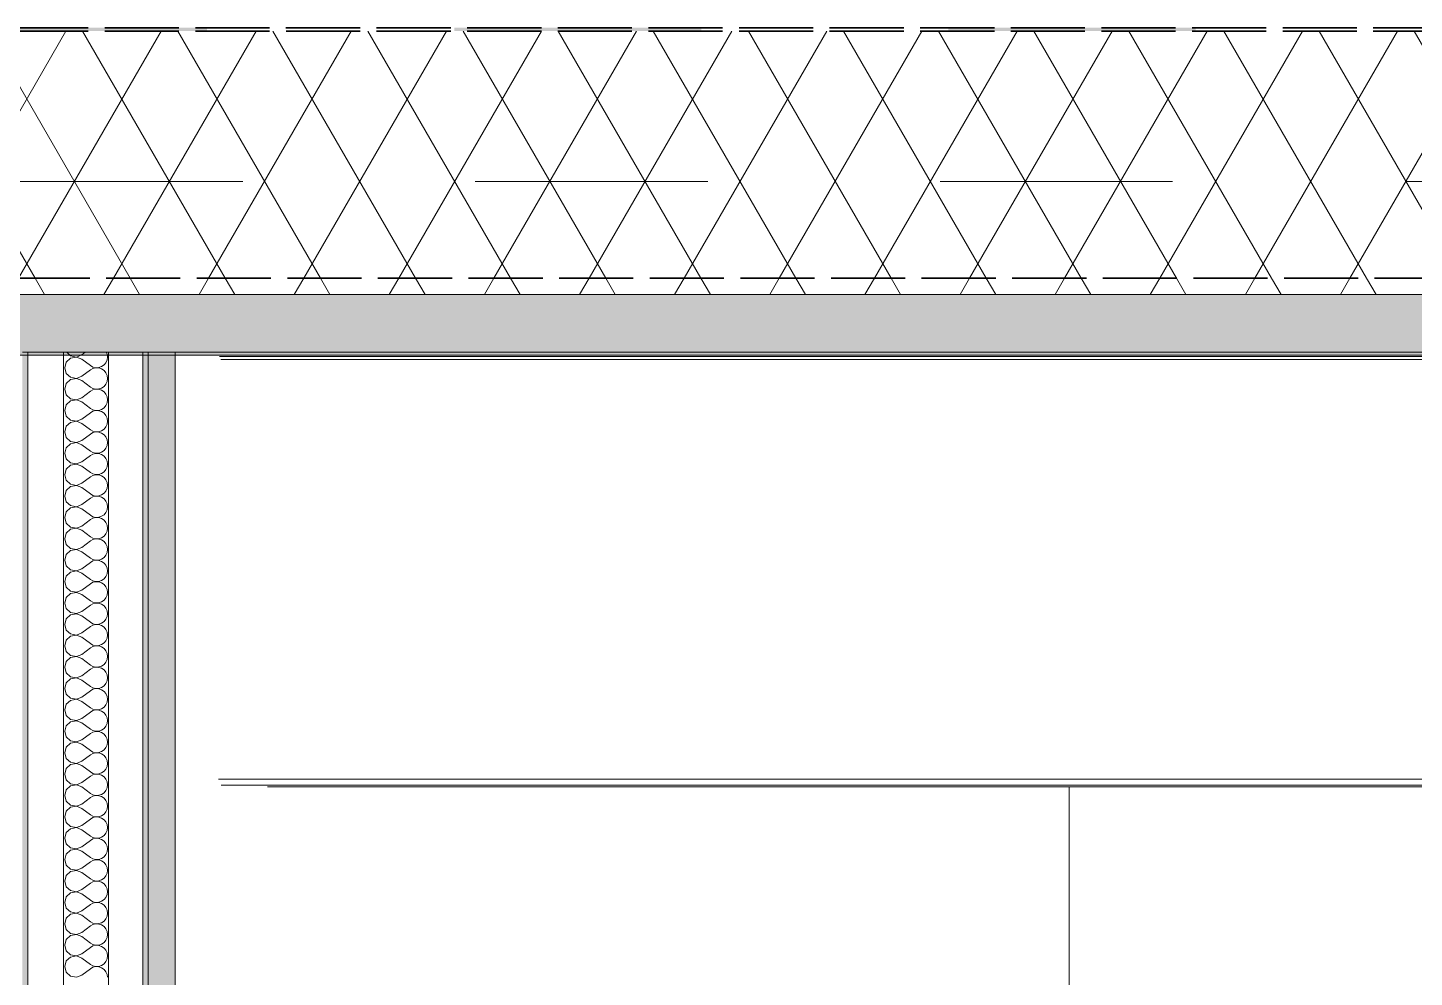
# Model space of a CAD drawing. Header units: millimetres. Extents: x -48147 to 1436659, y -488302 to 18123.
# Drawn here: x 1425406 to 1426248, y -467316 to -466740 of the extents above; entities that cross this region are included whole.
import ezdxf

# ---------------------------------------------------------------- set-up
doc = ezdxf.new("R2010")
doc.units = ezdxf.units.MM
doc.header["$MEASUREMENT"] = 0
for name, pattern in [('Dashed', [2822.222233, 1411.111116, -1411.111116]), ('Hidden Line', [55, 45, -10]), ('Wipeout_Contour', [1000, 0, -1000])]:
    doc.linetypes.add(name, pattern=pattern)
for name, color, linetype, lineweight, true_color in [('0_Pen_No__105', 7, 'Continuous', 15, 0xa6a6a6), ('New_A-20-M_Roof_Pen_No__149', 7, 'Continuous', 0, 0x2a2a2a), ('New_A-20-M_Roof_Pen_No__162', 7, 'Continuous', 0, 0xe47200), ('New_A-20-M_Roof_Pen_No__81', 7, 'Continuous', 20, 0x6a6a6a), ('New_A-25-M_Wall_Int_Pen_No__107', 7, 'Continuous', 15, 0xa6a6a6)]:
    doc.layers.add(name, color=color, linetype=linetype, lineweight=lineweight, true_color=true_color)
for name, color, linetype in [('New_A-20-M_Roof', 7, 'Continuous'), ('New_A-25-M_Wall_Int', 7, 'Continuous'), ('S-280-M_STRUCT_FRAME.IFC Import', 7, 'Continuous')]:
    doc.layers.add(name, color=color, linetype=linetype)
for name, color, linetype, lineweight in [('New_A-20-M_Roof_Pen_No__195', 7, 'Continuous', 35), ('New_A-20-M_Roof_Pen_No__4', 7, 'Continuous', 20), ('New_A-20-M_Roof_Pen_No__85', 8, 'Continuous', 20), ('New_A-25-M_Wall_Int_Pen_No__1', 7, 'Continuous', 13), ('New_A-25-M_Wall_Int_Pen_No__87', 8, 'Continuous', 20), ('S-280-M_STRUCT_FRAME.IFC Import_Pen_No__1', 7, 'Continuous', 13), ('S-280-M_STRUCT_FRAME.IFC Import_Pen_No__160', 5, 'Continuous', 200), ('S-280-M_STRUCT_FRAME.IFC Import_Pen_No__90', 8, 'Continuous', 20)]:
    doc.layers.add(name, color=color, linetype=linetype, lineweight=lineweight)
pattern_1 = [(60, (1424163.897, -483032.797), (-43.30127, 25), []), (120, (1424163.897, -483032.797), (43.30127, 25), [])]

# ---------------------------------------------------------------- blocks, each defined once
blk = doc.blocks.new('*X36', base_point=(1424163.9, -483032.8))
at = {"layer": 'New_A-25-M_Wall_Int_Pen_No__107', "linetype": 'Continuous'}
for p, q in [((1425429.5, -466936.53), (1425431.9, -466938.72)), ((1425431.9, -466938.72), (1425435.38, -466939.38)), ((1425435.38, -466939.43), (1425431.9, -466940.09)), ((1425435.38, -466939.38), (1425438.69, -466938.11)), ((1425438.69, -466940.7), (1425435.38, -466939.43)), ((1425438.69, -466938.11), (1425440.8, -466936.53)), ((1425454.03, -466937.63), (1425453.54, -466936.53)), ((1425454.27, -466939.4), (1425454.03, -466937.63)), ((1425454.03, -466941.18), (1425454.27, -466939.4)), ((1425429.28, -466942.48), (1425428.31, -466945.9)), ((1425428.31, -466945.9), (1425429.28, -466949.31)), ((1425431.9, -466940.09), (1425429.28, -466942.48)), ((1425438.69, -466940.7), (1425443.89, -466944.6)), ((1425438.69, -466951.09), (1425443.89, -466947.19)), ((1425443.89, -466944.6), (1425445.45, -466945.46)), ((1425445.45, -466946.33), (1425443.89, -466947.19)), ((1425445.45, -466945.46), (1425447.2, -466945.87)), ((1425447.2, -466945.92), (1425445.45, -466946.33)), ((1425447.2, -466945.87), (1425448.99, -466945.78)), ((1425448.99, -466946.01), (1425447.2, -466945.92)), ((1425448.99, -466945.78), (1425450.68, -466945.21)), ((1425450.68, -466946.58), (1425448.99, -466946.01)), ((1425450.68, -466945.21), (1425452.16, -466944.2)), ((1425452.16, -466947.6), (1425450.68, -466946.58)), ((1425452.16, -466944.2), (1425453.3, -466942.82)), ((1425453.3, -466948.97), (1425452.16, -466947.6)), ((1425453.3, -466942.82), (1425454.03, -466941.18)), ((1425429.28, -466955.46), (1425428.31, -466958.88)), ((1425429.28, -466949.31), (1425431.9, -466951.7)), ((1425431.9, -466953.07), (1425429.28, -466955.46)), ((1425431.9, -466951.7), (1425435.38, -466952.36)), ((1425435.38, -466952.41), (1425431.9, -466953.07)), ((1425435.38, -466952.36), (1425438.69, -466951.09)), ((1425438.69, -466953.68), (1425435.38, -466952.41)), ((1425438.69, -466953.68), (1425443.89, -466957.58)), ((1425452.16, -466957.18), (1425453.3, -466955.8)), ((1425454.03, -466950.61), (1425453.3, -466948.97)), ((1425453.3, -466955.8), (1425454.03, -466954.16)), ((1425454.27, -466952.39), (1425454.03, -466950.61)), ((1425454.03, -466954.16), (1425454.27, -466952.39)), ((1425428.31, -466958.88), (1425429.28, -466962.29)), ((1425429.28, -466962.29), (1425431.9, -466964.68)), ((1425431.9, -466964.68), (1425435.38, -466965.34)), ((1425435.38, -466965.34), (1425438.69, -466964.07)), ((1425438.69, -466964.07), (1425443.89, -466960.18)), ((1425443.89, -466957.58), (1425445.45, -466958.45)), ((1425445.45, -466959.31), (1425443.89, -466960.18)), ((1425445.45, -466958.45), (1425447.2, -466958.85)), ((1425447.2, -466958.9), (1425445.45, -466959.31)), ((1425447.2, -466958.85), (1425448.99, -466958.76)), ((1425448.99, -466958.99), (1425447.2, -466958.9)), ((1425448.99, -466958.76), (1425450.68, -466958.19)), ((1425450.68, -466959.56), (1425448.99, -466958.99)), ((1425450.68, -466958.19), (1425452.16, -466957.18)), ((1425452.16, -466960.58), (1425450.68, -466959.56)), ((1425453.3, -466961.96), (1425452.16, -466960.58)), ((1425454.03, -466963.59), (1425453.3, -466961.96)), ((1425454.27, -466965.37), (1425454.03, -466963.59)), ((1425429.28, -466968.45), (1425428.31, -466971.86)), ((1425428.31, -466971.86), (1425429.28, -466975.27)), ((1425431.9, -466966.05), (1425429.28, -466968.45)), ((1425435.38, -466965.39), (1425431.9, -466966.05)), ((1425438.69, -466966.67), (1425435.38, -466965.39)), ((1425438.69, -466966.67), (1425443.89, -466970.56)), ((1425438.69, -466977.05), (1425443.89, -466973.16)), ((1425443.89, -466970.56), (1425445.45, -466971.43)), ((1425445.45, -466972.29), (1425443.89, -466973.16)), ((1425445.45, -466971.43), (1425447.2, -466971.83)), ((1425447.2, -466971.89), (1425445.45, -466972.29)), ((1425447.2, -466971.83), (1425448.99, -466971.75)), ((1425448.99, -466971.97), (1425447.2, -466971.89)), ((1425448.99, -466971.75), (1425450.68, -466971.17)), ((1425450.68, -466972.54), (1425448.99, -466971.97)), ((1425450.68, -466971.17), (1425452.16, -466970.16)), ((1425452.16, -466973.56), (1425450.68, -466972.54)), ((1425452.16, -466970.16), (1425453.3, -466968.78)), ((1425453.3, -466968.78), (1425454.03, -466967.14)), ((1425454.03, -466967.14), (1425454.27, -466965.37)), ((1425429.28, -466981.43), (1425428.31, -466984.84)), ((1425429.28, -466975.27), (1425431.9, -466977.66)), ((1425431.9, -466979.04), (1425429.28, -466981.43)), ((1425431.9, -466977.66), (1425435.38, -466978.32)), ((1425435.38, -466978.38), (1425431.9, -466979.04)), ((1425435.38, -466978.32), (1425438.69, -466977.05)), ((1425438.69, -466979.65), (1425435.38, -466978.38)), ((1425438.69, -466979.65), (1425443.89, -466983.54)), ((1425453.3, -466974.94), (1425452.16, -466973.56)), ((1425454.03, -466976.58), (1425453.3, -466974.94)), ((1425453.3, -466981.76), (1425454.03, -466980.12)), ((1425454.27, -466978.35), (1425454.03, -466976.58)), ((1425454.03, -466980.12), (1425454.27, -466978.35)), ((1425428.31, -466984.84), (1425429.28, -466988.25)), ((1425429.28, -466988.25), (1425431.9, -466990.65)), ((1425435.38, -466991.31), (1425438.69, -466990.03)), ((1425438.69, -466990.03), (1425443.89, -466986.14)), ((1425443.89, -466983.54), (1425445.45, -466984.41)), ((1425445.45, -466985.27), (1425443.89, -466986.14)), ((1425445.45, -466984.41), (1425447.2, -466984.81)), ((1425447.2, -466984.87), (1425445.45, -466985.27)), ((1425447.2, -466984.81), (1425448.99, -466984.73)), ((1425448.99, -466984.95), (1425447.2, -466984.87)), ((1425448.99, -466984.73), (1425450.68, -466984.16)), ((1425450.68, -466985.53), (1425448.99, -466984.95)), ((1425450.68, -466984.16), (1425452.16, -466983.14)), ((1425452.16, -466986.54), (1425450.68, -466985.53)), ((1425452.16, -466983.14), (1425453.3, -466981.76)), ((1425453.3, -466987.92), (1425452.16, -466986.54)), ((1425454.03, -466989.56), (1425453.3, -466987.92)), ((1425454.27, -466991.33), (1425454.03, -466989.56)), ((1425429.28, -466994.41), (1425428.31, -466997.82)), ((1425428.31, -466997.82), (1425429.28, -467001.23)), ((1425431.9, -466992.02), (1425429.28, -466994.41)), ((1425431.9, -466990.65), (1425435.38, -466991.31)), ((1425435.38, -466991.36), (1425431.9, -466992.02)), ((1425438.69, -466992.63), (1425435.38, -466991.36)), ((1425438.69, -466992.63), (1425443.89, -466996.52)), ((1425443.89, -466996.52), (1425445.45, -466997.39)), ((1425445.45, -466998.25), (1425443.89, -466999.12)), ((1425445.45, -466997.39), (1425447.2, -466997.8)), ((1425447.2, -466997.85), (1425445.45, -466998.25)), ((1425447.2, -466997.8), (1425448.99, -466997.71)), ((1425448.99, -466997.94), (1425447.2, -466997.85)), ((1425448.99, -466997.71), (1425450.68, -466997.14)), ((1425450.68, -466998.51), (1425448.99, -466997.94)), ((1425450.68, -466997.14), (1425452.16, -466996.12)), ((1425452.16, -466999.52), (1425450.68, -466998.51)), ((1425452.16, -466996.12), (1425453.3, -466994.74)), ((1425453.3, -466994.74), (1425454.03, -466993.11)), ((1425454.03, -466993.11), (1425454.27, -466991.33)), ((1425429.28, -467001.23), (1425431.9, -467003.63)), ((1425431.9, -467005), (1425429.28, -467007.39)), ((1425431.9, -467003.63), (1425435.38, -467004.29)), ((1425435.38, -467004.34), (1425431.9, -467005)), ((1425435.38, -467004.29), (1425438.69, -467003.01)), ((1425438.69, -467005.61), (1425435.38, -467004.34)), ((1425438.69, -467003.01), (1425443.89, -466999.12)), ((1425438.69, -467005.61), (1425443.89, -467009.51)), ((1425453.3, -467000.9), (1425452.16, -466999.52)), ((1425454.03, -467002.54), (1425453.3, -467000.9)), ((1425453.3, -467007.73), (1425454.03, -467006.09)), ((1425454.27, -467004.31), (1425454.03, -467002.54)), ((1425454.03, -467006.09), (1425454.27, -467004.31)), ((1425429.28, -467007.39), (1425428.31, -467010.8)), ((1425428.31, -467010.8), (1425429.28, -467014.22)), ((1425429.28, -467014.22), (1425431.9, -467016.61)), ((1425438.69, -467016), (1425443.89, -467012.1)), ((1425443.89, -467009.51), (1425445.45, -467010.37)), ((1425445.45, -467011.24), (1425443.89, -467012.1)), ((1425445.45, -467010.37), (1425447.2, -467010.78)), ((1425447.2, -467010.83), (1425445.45, -467011.24)), ((1425447.2, -467010.78), (1425448.99, -467010.69)), ((1425448.99, -467010.92), (1425447.2, -467010.83)), ((1425448.99, -467010.69), (1425450.68, -467010.12)), ((1425450.68, -467011.49), (1425448.99, -467010.92)), ((1425450.68, -467010.12), (1425452.16, -467009.1)), ((1425452.16, -467012.5), (1425450.68, -467011.49)), ((1425452.16, -467009.1), (1425453.3, -467007.73)), ((1425453.3, -467013.88), (1425452.16, -467012.5)), ((1425454.03, -467015.52), (1425453.3, -467013.88)), ((1425429.28, -467020.37), (1425428.31, -467023.79)), ((1425431.9, -467017.98), (1425429.28, -467020.37)), ((1425431.9, -467016.61), (1425435.38, -467017.27)), ((1425435.38, -467017.32), (1425431.9, -467017.98)), ((1425435.38, -467017.27), (1425438.69, -467016)), ((1425438.69, -467018.59), (1425435.38, -467017.32)), ((1425438.69, -467018.59), (1425443.89, -467022.49)), ((1425443.89, -467022.49), (1425445.45, -467023.35)), ((1425445.45, -467023.35), (1425447.2, -467023.76)), ((1425447.2, -467023.76), (1425448.99, -467023.67)), ((1425448.99, -467023.67), (1425450.68, -467023.1)), ((1425450.68, -467023.1), (1425452.16, -467022.09)), ((1425452.16, -467022.09), (1425453.3, -467020.71)), ((1425453.3, -467020.71), (1425454.03, -467019.07)), ((1425454.27, -467017.29), (1425454.03, -467015.52)), ((1425454.03, -467019.07), (1425454.27, -467017.29)), ((1425428.31, -467023.79), (1425429.28, -467027.2)), ((1425429.28, -467027.2), (1425431.9, -467029.59)), ((1425431.9, -467030.96), (1425429.28, -467033.35)), ((1425431.9, -467029.59), (1425435.38, -467030.25)), ((1425435.38, -467030.3), (1425431.9, -467030.96)), ((1425435.38, -467030.25), (1425438.69, -467028.98)), ((1425438.69, -467031.57), (1425435.38, -467030.3)), ((1425438.69, -467028.98), (1425443.89, -467025.08)), ((1425438.69, -467031.57), (1425443.89, -467035.47)), ((1425445.45, -467024.22), (1425443.89, -467025.08)), ((1425447.2, -467023.81), (1425445.45, -467024.22)), ((1425448.99, -467023.9), (1425447.2, -467023.81)), ((1425450.68, -467024.47), (1425448.99, -467023.9)), ((1425452.16, -467025.48), (1425450.68, -467024.47)), ((1425453.3, -467026.86), (1425452.16, -467025.48)), ((1425454.03, -467028.5), (1425453.3, -467026.86)), ((1425453.3, -467033.69), (1425454.03, -467032.05)), ((1425454.27, -467030.28), (1425454.03, -467028.5)), ((1425454.03, -467032.05), (1425454.27, -467030.28)), ((1425429.28, -467033.35), (1425428.31, -467036.77)), ((1425428.31, -467036.77), (1425429.28, -467040.18)), ((1425429.28, -467040.18), (1425431.9, -467042.57)), ((1425438.69, -467041.96), (1425443.89, -467038.07)), ((1425443.89, -467035.47), (1425445.45, -467036.34)), ((1425445.45, -467037.2), (1425443.89, -467038.07)), ((1425445.45, -467036.34), (1425447.2, -467036.74)), ((1425447.2, -467036.79), (1425445.45, -467037.2)), ((1425447.2, -467036.74), (1425448.99, -467036.65)), ((1425448.99, -467036.88), (1425447.2, -467036.79)), ((1425448.99, -467036.65), (1425450.68, -467036.08)), ((1425450.68, -467037.45), (1425448.99, -467036.88)), ((1425450.68, -467036.08), (1425452.16, -467035.07)), ((1425452.16, -467038.47), (1425450.68, -467037.45)), ((1425452.16, -467035.07), (1425453.3, -467033.69)), ((1425453.3, -467039.85), (1425452.16, -467038.47)), ((1425454.03, -467041.48), (1425453.3, -467039.85)), ((1425429.28, -467046.34), (1425428.31, -467049.75)), ((1425431.9, -467043.94), (1425429.28, -467046.34)), ((1425431.9, -467042.57), (1425435.38, -467043.23)), ((1425435.38, -467043.28), (1425431.9, -467043.94)), ((1425435.38, -467043.23), (1425438.69, -467041.96)), ((1425438.69, -467044.56), (1425435.38, -467043.28)), ((1425438.69, -467044.56), (1425443.89, -467048.45)), ((1425443.89, -467048.45), (1425445.45, -467049.32)), ((1425450.68, -467049.06), (1425452.16, -467048.05)), ((1425452.16, -467048.05), (1425453.3, -467046.67)), ((1425453.3, -467046.67), (1425454.03, -467045.03)), ((1425454.27, -467043.26), (1425454.03, -467041.48)), ((1425454.03, -467045.03), (1425454.27, -467043.26)), ((1425428.31, -467049.75), (1425429.28, -467053.16)), ((1425429.28, -467053.16), (1425431.9, -467055.55)), ((1425431.9, -467056.92), (1425429.28, -467059.32)), ((1425431.9, -467055.55), (1425435.38, -467056.21)), ((1425435.38, -467056.27), (1425431.9, -467056.92)), ((1425435.38, -467056.21), (1425438.69, -467054.94)), ((1425438.69, -467057.54), (1425435.38, -467056.27)), ((1425438.69, -467054.94), (1425443.89, -467051.05)), ((1425445.45, -467050.18), (1425443.89, -467051.05)), ((1425445.45, -467049.32), (1425447.2, -467049.72)), ((1425447.2, -467049.77), (1425445.45, -467050.18)), ((1425447.2, -467049.72), (1425448.99, -467049.64)), ((1425448.99, -467049.86), (1425447.2, -467049.77)), ((1425448.99, -467049.64), (1425450.68, -467049.06)), ((1425450.68, -467050.43), (1425448.99, -467049.86)), ((1425452.16, -467051.45), (1425450.68, -467050.43)), ((1425453.3, -467052.83), (1425452.16, -467051.45)), ((1425454.03, -467054.47), (1425453.3, -467052.83)), ((1425454.27, -467056.24), (1425454.03, -467054.47)), ((1425454.03, -467058.01), (1425454.27, -467056.24)), ((1425429.28, -467059.32), (1425428.31, -467062.73)), ((1425428.31, -467062.73), (1425429.28, -467066.14)), ((1425438.69, -467057.54), (1425443.89, -467061.43)), ((1425438.69, -467067.92), (1425443.89, -467064.03)), ((1425443.89, -467061.43), (1425445.45, -467062.3)), ((1425445.45, -467063.16), (1425443.89, -467064.03)), ((1425445.45, -467062.3), (1425447.2, -467062.7)), ((1425447.2, -467062.76), (1425445.45, -467063.16)), ((1425447.2, -467062.7), (1425448.99, -467062.62)), ((1425448.99, -467062.84), (1425447.2, -467062.76)), ((1425448.99, -467062.62), (1425450.68, -467062.05)), ((1425450.68, -467063.42), (1425448.99, -467062.84)), ((1425450.68, -467062.05), (1425452.16, -467061.03)), ((1425452.16, -467064.43), (1425450.68, -467063.42)), ((1425452.16, -467061.03), (1425453.3, -467059.65)), ((1425453.3, -467065.81), (1425452.16, -467064.43)), ((1425453.3, -467059.65), (1425454.03, -467058.01)), ((1425454.03, -467067.45), (1425453.3, -467065.81)), ((1425429.28, -467072.3), (1425428.31, -467075.71)), ((1425429.28, -467066.14), (1425431.9, -467068.54)), ((1425431.9, -467069.91), (1425429.28, -467072.3)), ((1425431.9, -467068.54), (1425435.38, -467069.19)), ((1425435.38, -467069.25), (1425431.9, -467069.91)), ((1425435.38, -467069.19), (1425438.69, -467067.92)), ((1425438.69, -467070.52), (1425435.38, -467069.25)), ((1425438.69, -467070.52), (1425443.89, -467074.41)), ((1425450.68, -467075.03), (1425452.16, -467074.01)), ((1425452.16, -467074.01), (1425453.3, -467072.63)), ((1425453.3, -467072.63), (1425454.03, -467070.99)), ((1425454.27, -467069.22), (1425454.03, -467067.45)), ((1425454.03, -467070.99), (1425454.27, -467069.22)), ((1425428.31, -467075.71), (1425429.28, -467079.12)), ((1425429.28, -467079.12), (1425431.9, -467081.52)), ((1425431.9, -467081.52), (1425435.38, -467082.18)), ((1425435.38, -467082.23), (1425431.9, -467082.89)), ((1425435.38, -467082.18), (1425438.69, -467080.9)), ((1425438.69, -467083.5), (1425435.38, -467082.23)), ((1425438.69, -467080.9), (1425443.89, -467077.01)), ((1425443.89, -467074.41), (1425445.45, -467075.28)), ((1425445.45, -467076.14), (1425443.89, -467077.01)), ((1425445.45, -467075.28), (1425447.2, -467075.69)), ((1425447.2, -467075.74), (1425445.45, -467076.14)), ((1425447.2, -467075.69), (1425448.99, -467075.6)), ((1425448.99, -467075.83), (1425447.2, -467075.74)), ((1425448.99, -467075.6), (1425450.68, -467075.03)), ((1425450.68, -467076.4), (1425448.99, -467075.83)), ((1425452.16, -467077.41), (1425450.68, -467076.4)), ((1425453.3, -467078.79), (1425452.16, -467077.41)), ((1425454.03, -467080.43), (1425453.3, -467078.79)), ((1425454.27, -467082.2), (1425454.03, -467080.43)), ((1425454.03, -467083.98), (1425454.27, -467082.2)), ((1425429.28, -467085.28), (1425428.31, -467088.69)), ((1425428.31, -467088.69), (1425429.28, -467092.11)), ((1425431.9, -467082.89), (1425429.28, -467085.28)), ((1425438.69, -467083.5), (1425443.89, -467087.4)), ((1425438.69, -467093.89), (1425443.89, -467089.99)), ((1425443.89, -467087.4), (1425445.45, -467088.26)), ((1425445.45, -467089.13), (1425443.89, -467089.99)), ((1425445.45, -467088.26), (1425447.2, -467088.67)), ((1425447.2, -467088.72), (1425445.45, -467089.13)), ((1425447.2, -467088.67), (1425448.99, -467088.58)), ((1425448.99, -467088.81), (1425447.2, -467088.72)), ((1425448.99, -467088.58), (1425450.68, -467088.01)), ((1425450.68, -467089.38), (1425448.99, -467088.81)), ((1425450.68, -467088.01), (1425452.16, -467086.99)), ((1425452.16, -467090.39), (1425450.68, -467089.38)), ((1425452.16, -467086.99), (1425453.3, -467085.62)), ((1425453.3, -467091.77), (1425452.16, -467090.39)), ((1425453.3, -467085.62), (1425454.03, -467083.98)), ((1425429.28, -467098.26), (1425428.31, -467101.68)), ((1425429.28, -467092.11), (1425431.9, -467094.5)), ((1425431.9, -467095.87), (1425429.28, -467098.26)), ((1425431.9, -467094.5), (1425435.38, -467095.16)), ((1425435.38, -467095.21), (1425431.9, -467095.87)), ((1425435.38, -467095.16), (1425438.69, -467093.89)), ((1425438.69, -467096.48), (1425435.38, -467095.21)), ((1425438.69, -467096.48), (1425443.89, -467100.38)), ((1425452.16, -467099.98), (1425453.3, -467098.6)), ((1425454.03, -467093.41), (1425453.3, -467091.77)), ((1425453.3, -467098.6), (1425454.03, -467096.96)), ((1425454.27, -467095.18), (1425454.03, -467093.41)), ((1425454.03, -467096.96), (1425454.27, -467095.18)), ((1425428.31, -467101.68), (1425429.28, -467105.09)), ((1425429.28, -467105.09), (1425431.9, -467107.48)), ((1425431.9, -467107.48), (1425435.38, -467108.14)), ((1425435.38, -467108.14), (1425438.69, -467106.87)), ((1425438.69, -467106.87), (1425443.89, -467102.97)), ((1425443.89, -467100.38), (1425445.45, -467101.24)), ((1425445.45, -467102.11), (1425443.89, -467102.97)), ((1425445.45, -467101.24), (1425447.2, -467101.65)), ((1425447.2, -467101.7), (1425445.45, -467102.11)), ((1425447.2, -467101.65), (1425448.99, -467101.56)), ((1425448.99, -467101.79), (1425447.2, -467101.7)), ((1425448.99, -467101.56), (1425450.68, -467100.99)), ((1425450.68, -467102.36), (1425448.99, -467101.79)), ((1425450.68, -467100.99), (1425452.16, -467099.98)), ((1425452.16, -467103.37), (1425450.68, -467102.36)), ((1425453.3, -467104.75), (1425452.16, -467103.37)), ((1425454.03, -467106.39), (1425453.3, -467104.75)), ((1425454.27, -467108.17), (1425454.03, -467106.39)), ((1425429.28, -467111.24), (1425428.31, -467114.66)), ((1425428.31, -467114.66), (1425429.28, -467118.07)), ((1425431.9, -467108.85), (1425429.28, -467111.24)), ((1425435.38, -467108.19), (1425431.9, -467108.85)), ((1425438.69, -467109.46), (1425435.38, -467108.19)), ((1425438.69, -467109.46), (1425443.89, -467113.36)), ((1425438.69, -467119.85), (1425443.89, -467115.96)), ((1425443.89, -467113.36), (1425445.45, -467114.23)), ((1425445.45, -467115.09), (1425443.89, -467115.96)), ((1425445.45, -467114.23), (1425447.2, -467114.63)), ((1425447.2, -467114.68), (1425445.45, -467115.09)), ((1425447.2, -467114.63), (1425448.99, -467114.54)), ((1425448.99, -467114.77), (1425447.2, -467114.68)), ((1425448.99, -467114.54), (1425450.68, -467113.97)), ((1425450.68, -467115.34), (1425448.99, -467114.77)), ((1425450.68, -467113.97), (1425452.16, -467112.96)), ((1425452.16, -467116.36), (1425450.68, -467115.34)), ((1425452.16, -467112.96), (1425453.3, -467111.58)), ((1425453.3, -467117.74), (1425452.16, -467116.36)), ((1425453.3, -467111.58), (1425454.03, -467109.94)), ((1425454.03, -467109.94), (1425454.27, -467108.17)), ((1425429.28, -467124.23), (1425428.31, -467127.64)), ((1425429.28, -467118.07), (1425431.9, -467120.46)), ((1425431.9, -467121.83), (1425429.28, -467124.23)), ((1425431.9, -467120.46), (1425435.38, -467121.12)), ((1425435.38, -467121.17), (1425431.9, -467121.83)), ((1425435.38, -467121.12), (1425438.69, -467119.85)), ((1425438.69, -467122.45), (1425435.38, -467121.17)), ((1425438.69, -467122.45), (1425443.89, -467126.34)), ((1425452.16, -467125.94), (1425453.3, -467124.56)), ((1425454.03, -467119.37), (1425453.3, -467117.74)), ((1425453.3, -467124.56), (1425454.03, -467122.92)), ((1425454.27, -467121.15), (1425454.03, -467119.37)), ((1425454.03, -467122.92), (1425454.27, -467121.15)), ((1425428.31, -467127.64), (1425429.28, -467131.05)), ((1425429.28, -467131.05), (1425431.9, -467133.44)), ((1425435.38, -467134.1), (1425438.69, -467132.83)), ((1425438.69, -467132.83), (1425443.89, -467128.94)), ((1425443.89, -467126.34), (1425445.45, -467127.21)), ((1425445.45, -467128.07), (1425443.89, -467128.94)), ((1425445.45, -467127.21), (1425447.2, -467127.61)), ((1425447.2, -467127.66), (1425445.45, -467128.07)), ((1425447.2, -467127.61), (1425448.99, -467127.53)), ((1425448.99, -467127.75), (1425447.2, -467127.66)), ((1425448.99, -467127.53), (1425450.68, -467126.95)), ((1425450.68, -467128.32), (1425448.99, -467127.75)), ((1425450.68, -467126.95), (1425452.16, -467125.94)), ((1425452.16, -467129.34), (1425450.68, -467128.32)), ((1425453.3, -467130.72), (1425452.16, -467129.34)), ((1425454.03, -467132.36), (1425453.3, -467130.72)), ((1425454.27, -467134.13), (1425454.03, -467132.36)), ((1425429.28, -467137.21), (1425428.31, -467140.62)), ((1425428.31, -467140.62), (1425429.28, -467144.03)), ((1425431.9, -467134.81), (1425429.28, -467137.21)), ((1425431.9, -467133.44), (1425435.38, -467134.1)), ((1425435.38, -467134.16), (1425431.9, -467134.81)), ((1425438.69, -467135.43), (1425435.38, -467134.16)), ((1425438.69, -467135.43), (1425443.89, -467139.32)), ((1425443.89, -467139.32), (1425445.45, -467140.19)), ((1425445.45, -467141.05), (1425443.89, -467141.92)), ((1425445.45, -467140.19), (1425447.2, -467140.59)), ((1425447.2, -467140.65), (1425445.45, -467141.05)), ((1425447.2, -467140.59), (1425448.99, -467140.51)), ((1425448.99, -467140.73), (1425447.2, -467140.65)), ((1425448.99, -467140.51), (1425450.68, -467139.93)), ((1425450.68, -467141.31), (1425448.99, -467140.73)), ((1425450.68, -467139.93), (1425452.16, -467138.92)), ((1425452.16, -467142.32), (1425450.68, -467141.31)), ((1425452.16, -467138.92), (1425453.3, -467137.54)), ((1425453.3, -467137.54), (1425454.03, -467135.9)), ((1425454.03, -467135.9), (1425454.27, -467134.13)), ((1425429.28, -467144.03), (1425431.9, -467146.43)), ((1425431.9, -467147.8), (1425429.28, -467150.19)), ((1425431.9, -467146.43), (1425435.38, -467147.08)), ((1425435.38, -467147.14), (1425431.9, -467147.8)), ((1425435.38, -467147.08), (1425438.69, -467145.81)), ((1425438.69, -467148.41), (1425435.38, -467147.14)), ((1425438.69, -467145.81), (1425443.89, -467141.92)), ((1425438.69, -467148.41), (1425443.89, -467152.3)), ((1425453.3, -467143.7), (1425452.16, -467142.32)), ((1425454.03, -467145.34), (1425453.3, -467143.7)), ((1425453.3, -467150.52), (1425454.03, -467148.88)), ((1425454.27, -467147.11), (1425454.03, -467145.34)), ((1425454.03, -467148.88), (1425454.27, -467147.11)), ((1425429.28, -467150.19), (1425428.31, -467153.6)), ((1425428.31, -467153.6), (1425429.28, -467157.01)), ((1425429.28, -467157.01), (1425431.9, -467159.41)), ((1425438.69, -467158.79), (1425443.89, -467154.9)), ((1425443.89, -467152.3), (1425445.45, -467153.17)), ((1425445.45, -467154.03), (1425443.89, -467154.9)), ((1425445.45, -467153.17), (1425447.2, -467153.58)), ((1425447.2, -467153.63), (1425445.45, -467154.03)), ((1425447.2, -467153.58), (1425448.99, -467153.49)), ((1425448.99, -467153.71), (1425447.2, -467153.63)), ((1425448.99, -467153.49), (1425450.68, -467152.92)), ((1425450.68, -467154.29), (1425448.99, -467153.71)), ((1425450.68, -467152.92), (1425452.16, -467151.9)), ((1425452.16, -467155.3), (1425450.68, -467154.29)), ((1425452.16, -467151.9), (1425453.3, -467150.52)), ((1425453.3, -467156.68), (1425452.16, -467155.3)), ((1425454.03, -467158.32), (1425453.3, -467156.68)), ((1425454.27, -467160.09), (1425454.03, -467158.32)), ((1425429.28, -467163.17), (1425428.31, -467166.58)), ((1425428.31, -467166.58), (1425429.28, -467170)), ((1425431.9, -467160.78), (1425429.28, -467163.17)), ((1425431.9, -467159.41), (1425435.38, -467160.07)), ((1425435.38, -467160.12), (1425431.9, -467160.78)), ((1425435.38, -467160.07), (1425438.69, -467158.79)), ((1425438.69, -467161.39), (1425435.38, -467160.12)), ((1425438.69, -467161.39), (1425443.89, -467165.29)), ((1425443.89, -467165.29), (1425445.45, -467166.15)), ((1425445.45, -467166.15), (1425447.2, -467166.56)), ((1425447.2, -467166.61), (1425445.45, -467167.02)), ((1425447.2, -467166.56), (1425448.99, -467166.47)), ((1425448.99, -467166.7), (1425447.2, -467166.61)), ((1425448.99, -467166.47), (1425450.68, -467165.9)), ((1425450.68, -467167.27), (1425448.99, -467166.7)), ((1425450.68, -467165.9), (1425452.16, -467164.88)), ((1425452.16, -467164.88), (1425453.3, -467163.51)), ((1425453.3, -467163.51), (1425454.03, -467161.87)), ((1425454.03, -467161.87), (1425454.27, -467160.09)), ((1425429.28, -467170), (1425431.9, -467172.39)), ((1425431.9, -467173.76), (1425429.28, -467176.15)), ((1425431.9, -467172.39), (1425435.38, -467173.05)), ((1425435.38, -467173.1), (1425431.9, -467173.76)), ((1425435.38, -467173.05), (1425438.69, -467171.78)), ((1425438.69, -467174.37), (1425435.38, -467173.1)), ((1425438.69, -467171.78), (1425443.89, -467167.88)), ((1425438.69, -467174.37), (1425443.89, -467178.27)), ((1425445.45, -467167.02), (1425443.89, -467167.88)), ((1425452.16, -467168.28), (1425450.68, -467167.27)), ((1425453.3, -467169.66), (1425452.16, -467168.28)), ((1425454.03, -467171.3), (1425453.3, -467169.66)), ((1425453.3, -467176.49), (1425454.03, -467174.85)), ((1425454.27, -467173.07), (1425454.03, -467171.3)), ((1425454.03, -467174.85), (1425454.27, -467173.07)), ((1425429.28, -467176.15), (1425428.31, -467179.57)), ((1425428.31, -467179.57), (1425429.28, -467182.98)), ((1425429.28, -467182.98), (1425431.9, -467185.37)), ((1425438.69, -467184.76), (1425443.89, -467180.86)), ((1425443.89, -467178.27), (1425445.45, -467179.13)), ((1425445.45, -467180), (1425443.89, -467180.86)), ((1425445.45, -467179.13), (1425447.2, -467179.54)), ((1425447.2, -467179.59), (1425445.45, -467180)), ((1425447.2, -467179.54), (1425448.99, -467179.45)), ((1425448.99, -467179.68), (1425447.2, -467179.59)), ((1425448.99, -467179.45), (1425450.68, -467178.88)), ((1425450.68, -467180.25), (1425448.99, -467179.68)), ((1425450.68, -467178.88), (1425452.16, -467177.87)), ((1425452.16, -467181.26), (1425450.68, -467180.25)), ((1425452.16, -467177.87), (1425453.3, -467176.49)), ((1425453.3, -467182.64), (1425452.16, -467181.26)), ((1425454.03, -467184.28), (1425453.3, -467182.64)), ((1425429.28, -467189.13), (1425428.31, -467192.55)), ((1425431.9, -467186.74), (1425429.28, -467189.13)), ((1425431.9, -467185.37), (1425435.38, -467186.03)), ((1425435.38, -467186.08), (1425431.9, -467186.74)), ((1425435.38, -467186.03), (1425438.69, -467184.76)), ((1425438.69, -467187.35), (1425435.38, -467186.08)), ((1425438.69, -467187.35), (1425443.89, -467191.25)), ((1425443.89, -467191.25), (1425445.45, -467192.12)), ((1425448.99, -467192.43), (1425450.68, -467191.86)), ((1425450.68, -467191.86), (1425452.16, -467190.85)), ((1425452.16, -467190.85), (1425453.3, -467189.47)), ((1425453.3, -467189.47), (1425454.03, -467187.83)), ((1425454.27, -467186.06), (1425454.03, -467184.28)), ((1425454.03, -467187.83), (1425454.27, -467186.06)), ((1425428.31, -467192.55), (1425429.28, -467195.96)), ((1425429.28, -467195.96), (1425431.9, -467198.35)), ((1425431.9, -467199.72), (1425429.28, -467202.12)), ((1425431.9, -467198.35), (1425435.38, -467199.01)), ((1425435.38, -467199.06), (1425431.9, -467199.72)), ((1425435.38, -467199.01), (1425438.69, -467197.74)), ((1425438.69, -467200.34), (1425435.38, -467199.06)), ((1425438.69, -467197.74), (1425443.89, -467193.84)), ((1425438.69, -467200.34), (1425443.89, -467204.23)), ((1425445.45, -467192.98), (1425443.89, -467193.84)), ((1425445.45, -467192.12), (1425447.2, -467192.52)), ((1425447.2, -467192.57), (1425445.45, -467192.98)), ((1425447.2, -467192.52), (1425448.99, -467192.43)), ((1425448.99, -467192.66), (1425447.2, -467192.57)), ((1425450.68, -467193.23), (1425448.99, -467192.66)), ((1425452.16, -467194.25), (1425450.68, -467193.23)), ((1425453.3, -467195.63), (1425452.16, -467194.25)), ((1425454.03, -467197.26), (1425453.3, -467195.63)), ((1425454.27, -467199.04), (1425454.03, -467197.26)), ((1425454.03, -467200.81), (1425454.27, -467199.04)), ((1425429.28, -467202.12), (1425428.31, -467205.53)), ((1425428.31, -467205.53), (1425429.28, -467208.94)), ((1425429.28, -467208.94), (1425431.9, -467211.33)), ((1425438.69, -467210.72), (1425443.89, -467206.83)), ((1425443.89, -467204.23), (1425445.45, -467205.1)), ((1425445.45, -467205.96), (1425443.89, -467206.83)), ((1425445.45, -467205.1), (1425447.2, -467205.5)), ((1425447.2, -467205.55), (1425445.45, -467205.96)), ((1425447.2, -467205.5), (1425448.99, -467205.42)), ((1425448.99, -467205.64), (1425447.2, -467205.55)), ((1425448.99, -467205.42), (1425450.68, -467204.84)), ((1425450.68, -467206.21), (1425448.99, -467205.64)), ((1425450.68, -467204.84), (1425452.16, -467203.83)), ((1425452.16, -467207.23), (1425450.68, -467206.21)), ((1425452.16, -467203.83), (1425453.3, -467202.45)), ((1425453.3, -467208.61), (1425452.16, -467207.23)), ((1425453.3, -467202.45), (1425454.03, -467200.81)), ((1425454.03, -467210.25), (1425453.3, -467208.61)), ((1425429.28, -467215.1), (1425428.31, -467218.51)), ((1425431.9, -467212.7), (1425429.28, -467215.1)), ((1425431.9, -467211.33), (1425435.38, -467211.99)), ((1425435.38, -467212.05), (1425431.9, -467212.7)), ((1425435.38, -467211.99), (1425438.69, -467210.72)), ((1425438.69, -467213.32), (1425435.38, -467212.05)), ((1425438.69, -467213.32), (1425443.89, -467217.21)), ((1425443.89, -467217.21), (1425445.45, -467218.08)), ((1425450.68, -467217.82), (1425452.16, -467216.81)), ((1425452.16, -467216.81), (1425453.3, -467215.43)), ((1425453.3, -467215.43), (1425454.03, -467213.79)), ((1425454.27, -467212.02), (1425454.03, -467210.25)), ((1425454.03, -467213.79), (1425454.27, -467212.02)), ((1425428.31, -467218.51), (1425429.28, -467221.92)), ((1425429.28, -467221.92), (1425431.9, -467224.32)), ((1425431.9, -467225.69), (1425429.28, -467228.08)), ((1425431.9, -467224.32), (1425435.38, -467224.97)), ((1425435.38, -467225.03), (1425431.9, -467225.69)), ((1425435.38, -467224.97), (1425438.69, -467223.7)), ((1425438.69, -467226.3), (1425435.38, -467225.03)), ((1425438.69, -467223.7), (1425443.89, -467219.81)), ((1425445.45, -467218.94), (1425443.89, -467219.81)), ((1425445.45, -467218.08), (1425447.2, -467218.48)), ((1425447.2, -467218.54), (1425445.45, -467218.94)), ((1425447.2, -467218.48), (1425448.99, -467218.4)), ((1425448.99, -467218.62), (1425447.2, -467218.54)), ((1425448.99, -467218.4), (1425450.68, -467217.82)), ((1425450.68, -467219.2), (1425448.99, -467218.62)), ((1425452.16, -467220.21), (1425450.68, -467219.2)), ((1425453.3, -467221.59), (1425452.16, -467220.21)), ((1425454.03, -467223.23), (1425453.3, -467221.59)), ((1425454.27, -467225), (1425454.03, -467223.23)), ((1425454.03, -467226.77), (1425454.27, -467225)), ((1425429.28, -467228.08), (1425428.31, -467231.49)), ((1425428.31, -467231.49), (1425429.28, -467234.9)), ((1425438.69, -467226.3), (1425443.89, -467230.19)), ((1425438.69, -467236.68), (1425443.89, -467232.79)), ((1425443.89, -467230.19), (1425445.45, -467231.06)), ((1425445.45, -467231.92), (1425443.89, -467232.79)), ((1425445.45, -467231.06), (1425447.2, -467231.47)), ((1425447.2, -467231.52), (1425445.45, -467231.92)), ((1425447.2, -467231.47), (1425448.99, -467231.38)), ((1425448.99, -467231.6), (1425447.2, -467231.52)), ((1425448.99, -467231.38), (1425450.68, -467230.81)), ((1425450.68, -467232.18), (1425448.99, -467231.6)), ((1425450.68, -467230.81), (1425452.16, -467229.79)), ((1425452.16, -467233.19), (1425450.68, -467232.18)), ((1425452.16, -467229.79), (1425453.3, -467228.41)), ((1425453.3, -467234.57), (1425452.16, -467233.19)), ((1425453.3, -467228.41), (1425454.03, -467226.77)), ((1425429.28, -467241.06), (1425428.31, -467244.47)), ((1425429.28, -467234.9), (1425431.9, -467237.3)), ((1425431.9, -467238.67), (1425429.28, -467241.06)), ((1425431.9, -467237.3), (1425435.38, -467237.96)), ((1425435.38, -467238.01), (1425431.9, -467238.67)), ((1425435.38, -467237.96), (1425438.69, -467236.68)), ((1425438.69, -467239.28), (1425435.38, -467238.01)), ((1425438.69, -467239.28), (1425443.89, -467243.18)), ((1425452.16, -467242.77), (1425453.3, -467241.39)), ((1425454.03, -467236.21), (1425453.3, -467234.57)), ((1425453.3, -467241.39), (1425454.03, -467239.76)), ((1425454.27, -467237.98), (1425454.03, -467236.21)), ((1425454.03, -467239.76), (1425454.27, -467237.98)), ((1425428.31, -467244.47), (1425429.28, -467247.89)), ((1425429.28, -467247.89), (1425431.9, -467250.28)), ((1425431.9, -467250.28), (1425435.38, -467250.94)), ((1425435.38, -467250.99), (1425431.9, -467251.65)), ((1425435.38, -467250.94), (1425438.69, -467249.67)), ((1425438.69, -467252.26), (1425435.38, -467250.99)), ((1425438.69, -467249.67), (1425443.89, -467245.77)), ((1425443.89, -467243.18), (1425445.45, -467244.04)), ((1425445.45, -467244.9), (1425443.89, -467245.77)), ((1425445.45, -467244.04), (1425447.2, -467244.45)), ((1425447.2, -467244.5), (1425445.45, -467244.9)), ((1425447.2, -467244.45), (1425448.99, -467244.36)), ((1425448.99, -467244.59), (1425447.2, -467244.5)), ((1425448.99, -467244.36), (1425450.68, -467243.79)), ((1425450.68, -467245.16), (1425448.99, -467244.59)), ((1425450.68, -467243.79), (1425452.16, -467242.77)), ((1425452.16, -467246.17), (1425450.68, -467245.16)), ((1425453.3, -467247.55), (1425452.16, -467246.17)), ((1425454.03, -467249.19), (1425453.3, -467247.55)), ((1425454.27, -467250.96), (1425454.03, -467249.19)), ((1425454.03, -467252.74), (1425454.27, -467250.96)), ((1425429.28, -467254.04), (1425428.31, -467257.45)), ((1425428.31, -467257.45), (1425429.28, -467260.87)), ((1425431.9, -467251.65), (1425429.28, -467254.04)), ((1425438.69, -467252.26), (1425443.89, -467256.16)), ((1425438.69, -467262.65), (1425443.89, -467258.75)), ((1425443.89, -467256.16), (1425445.45, -467257.02)), ((1425445.45, -467257.89), (1425443.89, -467258.75)), ((1425445.45, -467257.02), (1425447.2, -467257.43)), ((1425447.2, -467257.48), (1425445.45, -467257.89)), ((1425447.2, -467257.43), (1425448.99, -467257.34)), ((1425448.99, -467257.57), (1425447.2, -467257.48)), ((1425448.99, -467257.34), (1425450.68, -467256.77)), ((1425450.68, -467258.14), (1425448.99, -467257.57)), ((1425450.68, -467256.77), (1425452.16, -467255.76)), ((1425452.16, -467259.15), (1425450.68, -467258.14)), ((1425452.16, -467255.76), (1425453.3, -467254.38)), ((1425453.3, -467260.53), (1425452.16, -467259.15)), ((1425453.3, -467254.38), (1425454.03, -467252.74)), ((1425429.28, -467267.02), (1425428.31, -467270.44)), ((1425429.28, -467260.87), (1425431.9, -467263.26)), ((1425431.9, -467264.63), (1425429.28, -467267.02)), ((1425431.9, -467263.26), (1425435.38, -467263.92)), ((1425435.38, -467263.97), (1425431.9, -467264.63)), ((1425435.38, -467263.92), (1425438.69, -467262.65)), ((1425438.69, -467265.24), (1425435.38, -467263.97)), ((1425438.69, -467265.24), (1425443.89, -467269.14)), ((1425452.16, -467268.74), (1425453.3, -467267.36)), ((1425454.03, -467262.17), (1425453.3, -467260.53)), ((1425453.3, -467267.36), (1425454.03, -467265.72)), ((1425454.27, -467263.95), (1425454.03, -467262.17)), ((1425454.03, -467265.72), (1425454.27, -467263.95)), ((1425428.31, -467270.44), (1425429.28, -467273.85)), ((1425429.28, -467273.85), (1425431.9, -467276.24)), ((1425431.9, -467276.24), (1425435.38, -467276.9)), ((1425435.38, -467276.9), (1425438.69, -467275.63)), ((1425438.69, -467275.63), (1425443.89, -467271.73)), ((1425443.89, -467269.14), (1425445.45, -467270)), ((1425445.45, -467270.87), (1425443.89, -467271.73)), ((1425445.45, -467270), (1425447.2, -467270.41)), ((1425447.2, -467270.46), (1425445.45, -467270.87)), ((1425447.2, -467270.41), (1425448.99, -467270.32)), ((1425448.99, -467270.55), (1425447.2, -467270.46)), ((1425448.99, -467270.32), (1425450.68, -467269.75)), ((1425450.68, -467271.12), (1425448.99, -467270.55)), ((1425450.68, -467269.75), (1425452.16, -467268.74)), ((1425452.16, -467272.14), (1425450.68, -467271.12)), ((1425453.3, -467273.51), (1425452.16, -467272.14)), ((1425454.03, -467275.15), (1425453.3, -467273.51)), ((1425454.27, -467276.93), (1425454.03, -467275.15)), ((1425429.28, -467280.01), (1425428.31, -467283.42)), ((1425428.31, -467283.42), (1425429.28, -467286.83)), ((1425431.9, -467277.61), (1425429.28, -467280.01)), ((1425435.38, -467276.95), (1425431.9, -467277.61)), ((1425438.69, -467278.23), (1425435.38, -467276.95)), ((1425438.69, -467278.23), (1425443.89, -467282.12)), ((1425443.89, -467282.12), (1425445.45, -467282.99)), ((1425445.45, -467283.85), (1425443.89, -467284.72)), ((1425445.45, -467282.99), (1425447.2, -467283.39)), ((1425447.2, -467283.44), (1425445.45, -467283.85)), ((1425447.2, -467283.39), (1425448.99, -467283.31)), ((1425448.99, -467283.53), (1425447.2, -467283.44)), ((1425448.99, -467283.31), (1425450.68, -467282.73)), ((1425450.68, -467284.1), (1425448.99, -467283.53)), ((1425450.68, -467282.73), (1425452.16, -467281.72)), ((1425452.16, -467285.12), (1425450.68, -467284.1)), ((1425452.16, -467281.72), (1425453.3, -467280.34)), ((1425453.3, -467280.34), (1425454.03, -467278.7)), ((1425454.03, -467278.7), (1425454.27, -467276.93)), ((1425429.28, -467292.99), (1425428.31, -467296.4)), ((1425429.28, -467286.83), (1425431.9, -467289.22)), ((1425431.9, -467290.59), (1425429.28, -467292.99)), ((1425431.9, -467289.22), (1425435.38, -467289.88)), ((1425435.38, -467289.94), (1425431.9, -467290.59)), ((1425435.38, -467289.88), (1425438.69, -467288.61)), ((1425438.69, -467291.21), (1425435.38, -467289.94)), ((1425438.69, -467288.61), (1425443.89, -467284.72)), ((1425438.69, -467291.21), (1425443.89, -467295.1)), ((1425453.3, -467286.5), (1425452.16, -467285.12)), ((1425454.03, -467288.14), (1425453.3, -467286.5)), ((1425453.3, -467293.32), (1425454.03, -467291.68)), ((1425454.27, -467289.91), (1425454.03, -467288.14)), ((1425454.03, -467291.68), (1425454.27, -467289.91)), ((1425428.31, -467296.4), (1425429.28, -467299.81)), ((1425429.28, -467299.81), (1425431.9, -467302.21)), ((1425438.69, -467301.59), (1425443.89, -467297.7)), ((1425443.89, -467295.1), (1425445.45, -467295.97)), ((1425445.45, -467296.83), (1425443.89, -467297.7)), ((1425445.45, -467295.97), (1425447.2, -467296.37)), ((1425447.2, -467296.43), (1425445.45, -467296.83)), ((1425447.2, -467296.37), (1425448.99, -467296.29)), ((1425448.99, -467296.51), (1425447.2, -467296.43)), ((1425448.99, -467296.29), (1425450.68, -467295.71)), ((1425450.68, -467297.09), (1425448.99, -467296.51)), ((1425450.68, -467295.71), (1425452.16, -467294.7)), ((1425452.16, -467298.1), (1425450.68, -467297.09)), ((1425452.16, -467294.7), (1425453.3, -467293.32)), ((1425453.3, -467299.48), (1425452.16, -467298.1)), ((1425454.03, -467301.12), (1425453.3, -467299.48)), ((1425454.27, -467302.89), (1425454.03, -467301.12)), ((1425429.28, -467305.97), (1425428.31, -467309.38)), ((1425428.31, -467309.38), (1425429.28, -467312.79)), ((1425431.9, -467303.58), (1425429.28, -467305.97)), ((1425431.9, -467302.21), (1425435.38, -467302.86)), ((1425435.38, -467302.92), (1425431.9, -467303.58)), ((1425435.38, -467302.86), (1425438.69, -467301.59)), ((1425438.69, -467304.19), (1425435.38, -467302.92)), ((1425438.69, -467304.19), (1425443.89, -467308.08)), ((1425443.89, -467308.08), (1425445.45, -467308.95)), ((1425445.45, -467309.81), (1425443.89, -467310.68)), ((1425445.45, -467308.95), (1425447.2, -467309.36)), ((1425447.2, -467309.41), (1425445.45, -467309.81)), ((1425447.2, -467309.36), (1425448.99, -467309.27)), ((1425448.99, -467309.49), (1425447.2, -467309.41)), ((1425448.99, -467309.27), (1425450.68, -467308.7)), ((1425450.68, -467310.07), (1425448.99, -467309.49)), ((1425450.68, -467308.7), (1425452.16, -467307.68)), ((1425452.16, -467307.68), (1425453.3, -467306.3)), ((1425453.3, -467306.3), (1425454.03, -467304.66)), ((1425454.03, -467304.66), (1425454.27, -467302.89)), ((1425429.28, -467312.79), (1425431.9, -467315.19)), ((1425431.9, -467315.19), (1425435.38, -467315.85)), ((1425435.38, -467315.85), (1425438.69, -467314.57)), ((1425438.69, -467314.57), (1425443.89, -467310.68)), ((1425452.16, -467311.08), (1425450.68, -467310.07)), ((1425453.3, -467312.46), (1425452.16, -467311.08)), ((1425454.03, -467314.1), (1425453.3, -467312.46)), ((1425454.27, -467315.87), (1425454.03, -467314.1))]:
    blk.add_line(p, q, dxfattribs=at)
blk = doc.blocks.new('Section Elem_13_2', base_point=(1424163.9, -483032.8))
at = {"layer": 'New_A-25-M_Wall_Int_Pen_No__107', "linetype": 'Continuous', "lineweight": 0, "true_color": 0x535353}
blk.add_hatch(color=251, dxfattribs=at).paths.add_polyline_path([(1425405.85, -466936.53), (1425402.58, -466936.53), (1425402.58, -468782.8), (1425405.85, -468782.8)])
at = {"color": 254, "linetype": 'Wipeout_Contour', "lineweight": 0, "ltscale": 18003109.56121166}
blk.add_wipeout([(1425495.27, -466938.33), (1425495.27, -467882.8), (1426038, -467882.8), (1426038, -467207.53), (1426038, -467200.17), (1425551.39, -467200.17), (1425523.21, -467199.35), (1425522.11, -467198.27), (1425521.67, -467195.71), (1425523.06, -466940.93), (1425522.84, -466939.65), (1425522.29, -466939.11)], dxfattribs=at).dxf.layer = 'New_A-25-M_Wall_Int'
at = {"layer": 'New_A-25-M_Wall_Int_Pen_No__1', "linetype": 'Continuous'}
blk.add_line((1425495.27, -466936.53), (1425495.27, -467882.8), dxfattribs=at)
at = {"color": 254, "linetype": 'Wipeout_Contour', "lineweight": 0, "ltscale": 6000941.738095572}
blk.add_wipeout([(1425427.66, -466936.53), (1425405.85, -466936.53), (1425405.85, -468782.8), (1425427.66, -468782.8)], dxfattribs=at).dxf.layer = 'New_A-25-M_Wall_Int'
at = {"layer": 'New_A-25-M_Wall_Int_Pen_No__1', "linetype": 'Continuous'}
blk.add_line((1425405.85, -466936.53), (1425405.85, -468782.8), dxfattribs=at)
at = {"color": 254, "linetype": 'Wipeout_Contour', "lineweight": 0, "ltscale": 6001034.984916029}
blk.add_wipeout([(1425454.92, -466936.53), (1425427.66, -466936.53), (1425427.66, -468782.8), (1425454.92, -468782.8)], dxfattribs=at).dxf.layer = 'New_A-25-M_Wall_Int'
at = {"layer": 'New_A-25-M_Wall_Int_Pen_No__1', "linetype": 'Continuous'}
blk.add_line((1425427.66, -466936.53), (1425427.66, -468782.8), dxfattribs=at)
at = {"layer": 'New_A-25-M_Wall_Int'}
blk.add_blockref('*X36', (1424163.9, -483032.8), dxfattribs=at)
at = {"color": 254, "linetype": 'Wipeout_Contour', "lineweight": 0, "ltscale": 6001126.159714846}
blk.add_wipeout([(1425475.64, -466936.53), (1425454.92, -466936.53), (1425454.92, -468782.8), (1425475.64, -468782.8)], dxfattribs=at).dxf.layer = 'New_A-25-M_Wall_Int'
at = {"layer": 'New_A-25-M_Wall_Int_Pen_No__107', "linetype": 'Continuous', "lineweight": 0, "true_color": 0x535353}
blk.add_hatch(color=251, dxfattribs=at).paths.add_polyline_path([(1425478.91, -466936.53), (1425475.64, -466936.53), (1425475.64, -468782.8), (1425478.91, -468782.8), (1425478.91, -467907.8), (1425478.91, -467882.8)])
at = {"layer": 'New_A-25-M_Wall_Int_Pen_No__107', "linetype": 'Continuous'}
blk.add_hatch(color=256, dxfattribs=at).paths.add_polyline_path([(1425478.91, -466936.53), (1425478.91, -467882.8), (1425495.27, -467882.8), (1425495.27, -466936.53)])
at = {"layer": 'New_A-25-M_Wall_Int_Pen_No__1', "linetype": 'Continuous'}
for p, q in [((1425454.92, -466936.53), (1425454.92, -468782.8)), ((1425475.64, -466936.53), (1425475.64, -468782.8)), ((1425478.91, -466936.53), (1425478.91, -467882.8))]:
    blk.add_line(p, q, dxfattribs=at)
blk = doc.blocks.new('Section Elem_189_2', base_point=(1424163.9, -483032.8))
at = {"color": 254, "linetype": 'Wipeout_Contour', "lineweight": 0, "ltscale": 22541037.54837224}
blk.add_wipeout([(1428611.56, -467200.17), (1426038, -467200.17), (1426038, -467882.8), (1428908.37, -467882.8), (1428908.37, -467907.8), (1426038, -467907.8), (1426038, -470882.8), (1428908.37, -470882.8), (1428908.37, -466938.33), (1428765.48, -466939.11), (1428762.56, -466939.65), (1428761.39, -466940.93), (1428768.75, -467195.71), (1428766.4, -467198.27), (1428760.58, -467199.35)], dxfattribs=at).dxf.layer = 'New_A-25-M_Wall_Int'
at = {"layer": 'New_A-25-M_Wall_Int_Pen_No__87', "linetype": 'Continuous'}
blk.add_line((1426038, -467882.8), (1426038, -467200.17), dxfattribs=at)
blk = doc.blocks.new('*X345', base_point=(1424163.9, -483032.8))
at = {"layer": 'New_A-20-M_Roof_Pen_No__162', "linetype": 'Continuous'}
for points in [[(1425514.71, -466739.51), (1425364.71, -466739.51), (1425364.71, -466741.51), (1425514.71, -466741.51)], [(1425814.71, -466739.51), (1425664.71, -466739.51), (1425664.71, -466741.51), (1425814.71, -466741.51)], [(1426114.71, -466739.51), (1425964.71, -466739.51), (1425964.71, -466741.51), (1426114.71, -466741.51)]]:
    blk.add_hatch(color=256, dxfattribs=at).paths.add_polyline_path(points)
blk = doc.blocks.new('Section Elem_319_2', base_point=(1424163.9, -483032.8))
at = {"layer": 'New_A-20-M_Roof_Pen_No__4', "linetype": 'Continuous', "flags": 128}
blk.add_lwpolyline([(1429717.73, -466936.53), (1429234.39, -466936.53), (1429196.77, -466936.53), (1429159.16, -466936.53), (1429151.63, -466936.53), (1428991.13, -466936.53), (1428983.61, -466936.53), (1428945.99, -466936.53), (1428908.37, -466936.53), (1425495.27, -466936.53), (1425478.91, -466936.53), (1425475.64, -466936.53), (1425454.92, -466936.53), (1425427.66, -466936.53), (1425405.85, -466936.53), (1425402.58, -466936.53)], dxfattribs=at)
at = {"color": 254, "linetype": 'Wipeout_Contour', "lineweight": 0, "ltscale": 5985006.192806136}
blk.add_wipeout([(1429842.62, -466739.51), (1413335.43, -466739.51), (1413335.43, -466741.51), (1429842.63, -466741.51)], dxfattribs=at).dxf.layer = 'New_A-20-M_Roof'
at = {"layer": 'New_A-20-M_Roof'}
blk.add_blockref('*X345', (1424163.9, -483032.8), dxfattribs=at)
at = {"color": 254, "linetype": 'Wipeout_Contour', "lineweight": 0, "ltscale": 5985101.8359493}
blk.add_wipeout([(1413335.43, -466741.51), (1413335.43, -466891.52), (1429843.45, -466891.52), (1429842.63, -466741.51)], dxfattribs=at).dxf.layer = 'New_A-20-M_Roof'
at = {"layer": 'New_A-20-M_Roof_Pen_No__85', "linetype": 'Continuous'}
h = blk.add_hatch(dxfattribs=at)
h.set_pattern_fill('Batt_Insulation_0002', color=256, style=0, pattern_type=2)
h.set_pattern_definition(pattern_1)
h.paths.add_polyline_path([(1413335.43, -466741.51), (1413335.43, -466891.52), (1429843.45, -466891.52), (1429842.63, -466741.51)])
at = {"layer": 'New_A-20-M_Roof_Pen_No__195', "linetype": 'Hidden Line'}
for p, q in [((1429842.62, -466739.51), (1413335.43, -466739.51)), ((1429842.63, -466741.51), (1413335.43, -466741.51))]:
    blk.add_line(p, q, dxfattribs=at)
at = {"color": 254, "linetype": 'Wipeout_Contour', "lineweight": 0, "ltscale": 5985202.513946898}
blk.add_wipeout([(1413335.43, -466891.52), (1413335.43, -466901.52), (1429843.5, -466901.52), (1429843.45, -466891.52)], dxfattribs=at).dxf.layer = 'New_A-20-M_Roof'
at = {"layer": 'New_A-20-M_Roof_Pen_No__81', "linetype": 'Continuous', "lineweight": 0, "true_color": 0x353535}
blk.add_hatch(color=250, dxfattribs=at).paths.add_polyline_path([(1413335.43, -466901.52), (1413335.43, -466936.53), (1429843.69, -466936.53), (1429843.5, -466901.52)])
at = {"layer": 'New_A-20-M_Roof_Pen_No__85', "linetype": 'Continuous'}
h = blk.add_hatch(dxfattribs=at)
h.set_pattern_fill('Batt_Insulation_0002', color=256, style=0, pattern_type=2)
h.set_pattern_definition(pattern_1)
h.paths.add_polyline_path([(1413335.43, -466891.52), (1413335.43, -466901.52), (1429843.5, -466901.52), (1429843.45, -466891.52)])
at = {"layer": 'New_A-20-M_Roof_Pen_No__149', "linetype": 'Continuous'}
blk.add_line((1429843.5, -466901.52), (1413335.43, -466901.52), dxfattribs=at)
at = {"layer": 'New_A-20-M_Roof_Pen_No__195', "linetype": 'Hidden Line'}
blk.add_line((1429843.45, -466891.52), (1413335.43, -466891.52), dxfattribs=at)
blk = doc.blocks.new('Section Elem_360_2', base_point=(1424163.9, -483032.8))
at = {"color": 254, "linetype": 'Wipeout_Contour', "lineweight": 0, "ltscale": 6006683.440449245}
blk.add_wipeout([(1425521.67, -467195.71), (1425522.11, -467198.27), (1428766.4, -467198.27), (1428768.75, -467195.71)], dxfattribs=at).dxf.layer = 'S-280-M_STRUCT_FRAME.IFC Import'
at = {"color": 254, "linetype": 'Wipeout_Contour', "lineweight": 0, "ltscale": 6006679.409217871}
blk.add_wipeout([(1425522.11, -467198.27), (1425523.21, -467199.35), (1428760.58, -467199.35), (1428766.4, -467198.27)], dxfattribs=at).dxf.layer = 'S-280-M_STRUCT_FRAME.IFC Import'
at = {"color": 254, "linetype": 'Wipeout_Contour', "lineweight": 0, "ltscale": 6006519.491819806}
blk.add_wipeout([(1425521.67, -467195.71), (1428768.75, -467195.71), (1428761.39, -466940.93), (1425523.06, -466940.93)], dxfattribs=at).dxf.layer = 'S-280-M_STRUCT_FRAME.IFC Import'
at = {"color": 254, "linetype": 'Wipeout_Contour', "lineweight": 0, "ltscale": 6006355.430787206}
blk.add_wipeout([(1425522.84, -466939.65), (1425523.06, -466940.93), (1428761.39, -466940.93), (1428762.56, -466939.65)], dxfattribs=at).dxf.layer = 'S-280-M_STRUCT_FRAME.IFC Import'
at = {"color": 254, "linetype": 'Wipeout_Contour', "lineweight": 0, "ltscale": 6006561.277196944}
blk.add_wipeout([(1425523.21, -467199.35), (1425551.39, -467200.17), (1428611.56, -467200.17), (1428760.58, -467199.35)], dxfattribs=at).dxf.layer = 'S-280-M_STRUCT_FRAME.IFC Import'
at = {"layer": 'S-280-M_STRUCT_FRAME.IFC Import_Pen_No__90', "linetype": 'Continuous'}
for p, q in [((1428768.79, -467195.71), (1425521.66, -467195.71)), ((1428760.61, -467199.35), (1425523.21, -467199.35)), ((1428611.6, -467200.17), (1425551.38, -467200.17))]:
    blk.add_line(p, q, dxfattribs=at)
at = {"color": 254, "linetype": 'Wipeout_Contour', "lineweight": 0, "ltscale": 6006357.448257709}
blk.add_wipeout([(1428765.48, -466939.11), (1425522.29, -466939.11), (1425522.84, -466939.65), (1428762.56, -466939.65)], dxfattribs=at).dxf.layer = 'S-280-M_STRUCT_FRAME.IFC Import'
at = {"color": 254, "linetype": 'Wipeout_Contour', "lineweight": 0, "ltscale": 6006469.053519114}
blk.add_wipeout([(1428908.37, -466938.33), (1425495.27, -466938.33), (1425522.29, -466939.11), (1428765.48, -466939.11)], dxfattribs=at).dxf.layer = 'S-280-M_STRUCT_FRAME.IFC Import'
at = {"layer": 'S-280-M_STRUCT_FRAME.IFC Import_Pen_No__160', "linetype": 'Continuous', "lineweight": 0, "true_color": 0x00007f}
blk.add_hatch(color=176, dxfattribs=at).paths.add_polyline_path([(1429717.73, -466936.53), (1413446.73, -466936.53), (1413446.73, -466938.33), (1429717.73, -466938.33)])
at = {"layer": 'S-280-M_STRUCT_FRAME.IFC Import_Pen_No__1', "linetype": 'Continuous'}
blk.add_line((1429717.73, -466938.33), (1413446.73, -466938.33), dxfattribs=at)
at = {"layer": 'S-280-M_STRUCT_FRAME.IFC Import_Pen_No__90', "linetype": 'Continuous'}
for p, q in [((1428765.51, -466939.11), (1425522.28, -466939.11)), ((1428761.42, -466940.93), (1425523.05, -466940.93))]:
    blk.add_line(p, q, dxfattribs=at)
blk = doc.blocks.new('S-23 Building Section_STORY_MARKER', base_point=(1424163.9, -483032.8))
at = {"layer": '0_Pen_No__105', "linetype": 'Dashed', "ltscale": 0.1}
blk.add_line((1400277.48, -466832.8), (1432997.43, -466832.8), dxfattribs=at)

msp = doc.modelspace()

# ---------------------------------------------------------------- block references
at = {"layer": 'New_A-25-M_Wall_Int'}
msp.add_blockref('Section Elem_13_2', (1424163.9, -483032.8), dxfattribs=at)

# ---------------------------------------------------------------- next in the draw order: block references
msp.add_blockref('Section Elem_189_2', (1424163.9, -483032.8), dxfattribs=at)

# ---------------------------------------------------------------- next in the draw order: block references
at = {"layer": 'New_A-20-M_Roof'}
msp.add_blockref('Section Elem_319_2', (1424163.9, -483032.8), dxfattribs=at)

# ---------------------------------------------------------------- next in the draw order: block references
at = {"layer": 'S-280-M_STRUCT_FRAME.IFC Import'}
msp.add_blockref('Section Elem_360_2', (1424163.9, -483032.8), dxfattribs=at)

# ---------------------------------------------------------------- next in the draw order: block references
at = {"linetype": 'Continuous', "lineweight": 0}
msp.add_blockref('S-23 Building Section_STORY_MARKER', (1424163.9, -483032.8), dxfattribs=at)

doc.saveas('drawing.dxf')
